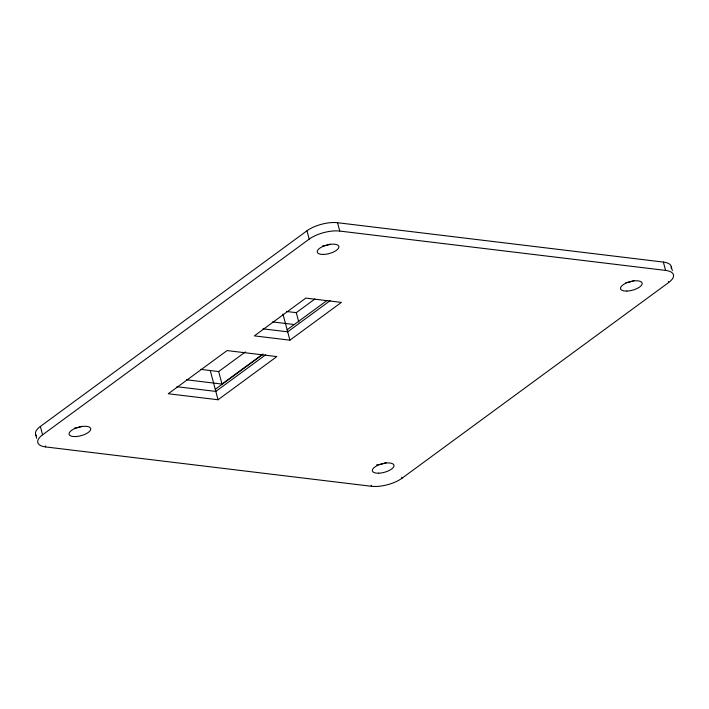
<?xml version="1.0" encoding="UTF-8"?>
<svg xmlns="http://www.w3.org/2000/svg" width="709" height="709" viewBox="0 0 709 709"><rect width="100%" height="100%" fill="white"/><g stroke="black" fill="none" stroke-linecap="round" stroke-linejoin="round"><path stroke-width="1.06" d="M36.46 435.822A22.342 8.836 -14.9 0 1 40.36 426.455L306.979 230.779A22.342 8.836 -14.9 0 1 337.528 222.715L663.367 262.073A22.342 8.836 -14.9 0 1 671.201 268.339M45.633 446.927A22.342 8.836 -14.9 0 1 42.584 434.812L309.195 239.128A22.342 8.836 -14.9 0 1 339.753 231.063L665.591 270.421A22.342 8.836 -14.9 0 1 668.64 282.545L402.021 478.221A22.342 8.836 -14.9 0 1 371.472 486.285L45.633 446.927L45.358 445.89M286.489 311.473L296.282 312.66L314.92 298.976M200.523 369.354L218.664 371.543L245.403 351.921M287.136 329.738L327.071 300.43M330.288 300.563L287.686 331.821L262.906 328.834M186.538 379.794L221.997 384.074L262.995 353.986M215.261 389.321L262.498 354.651M265.724 354.775L215.811 391.412L176.86 386.706M289.91 340.178L341.383 302.397L305.827 298.099L254.354 335.88L289.91 340.178L282.962 314.078M218.035 399.761L276.856 356.583L227.084 350.574L168.255 393.743L218.035 399.761L210.263 370.532M272.54 321.913L294.173 324.527M671.219 266.46L672.336 270.634M663.367 262.073L665.591 270.421M668.365 281.5L668.64 282.545M337.528 222.715L339.753 231.063M401.746 477.184L402.021 478.221M306.979 230.779L309.195 239.128M371.188 485.24L371.472 486.285M296.282 312.66L298.781 322.054M218.664 371.543L221.997 384.074M40.36 426.455L42.584 434.812M35.556 434.192L36.664 438.366M386.228 462.507A11.176 4.422 -14.9 0 1 376.647 464.838M81.969 426.295A11.176 4.422 -14.9 0 1 74.365 428.139M330.137 244.162A11.176 4.422 -14.9 0 1 322.533 246.005M634.395 280.374A11.176 4.422 -14.9 0 1 625.808 282.634M378.703 473.195A11.176 4.422 -14.9 0 0 393.974 465.21A11.176 4.422 -14.9 0 0 376.833 465.778A11.176 4.422 -14.9 0 0 378.703 473.195M75.42 436.567A11.176 4.422 -14.9 0 0 90.69 428.582A11.176 4.422 -14.9 0 0 73.55 429.14A11.176 4.422 -14.9 0 0 75.42 436.567M323.588 254.425A11.176 4.422 -14.9 0 0 338.858 246.44A11.176 4.422 -14.9 0 0 321.718 247.007A11.176 4.422 -14.9 0 0 323.588 254.425M626.862 291.062A11.176 4.422 -14.9 0 0 642.132 283.068A11.176 4.422 -14.9 0 0 624.992 283.635A11.176 4.422 -14.9 0 0 626.862 291.062"/></g></svg>
